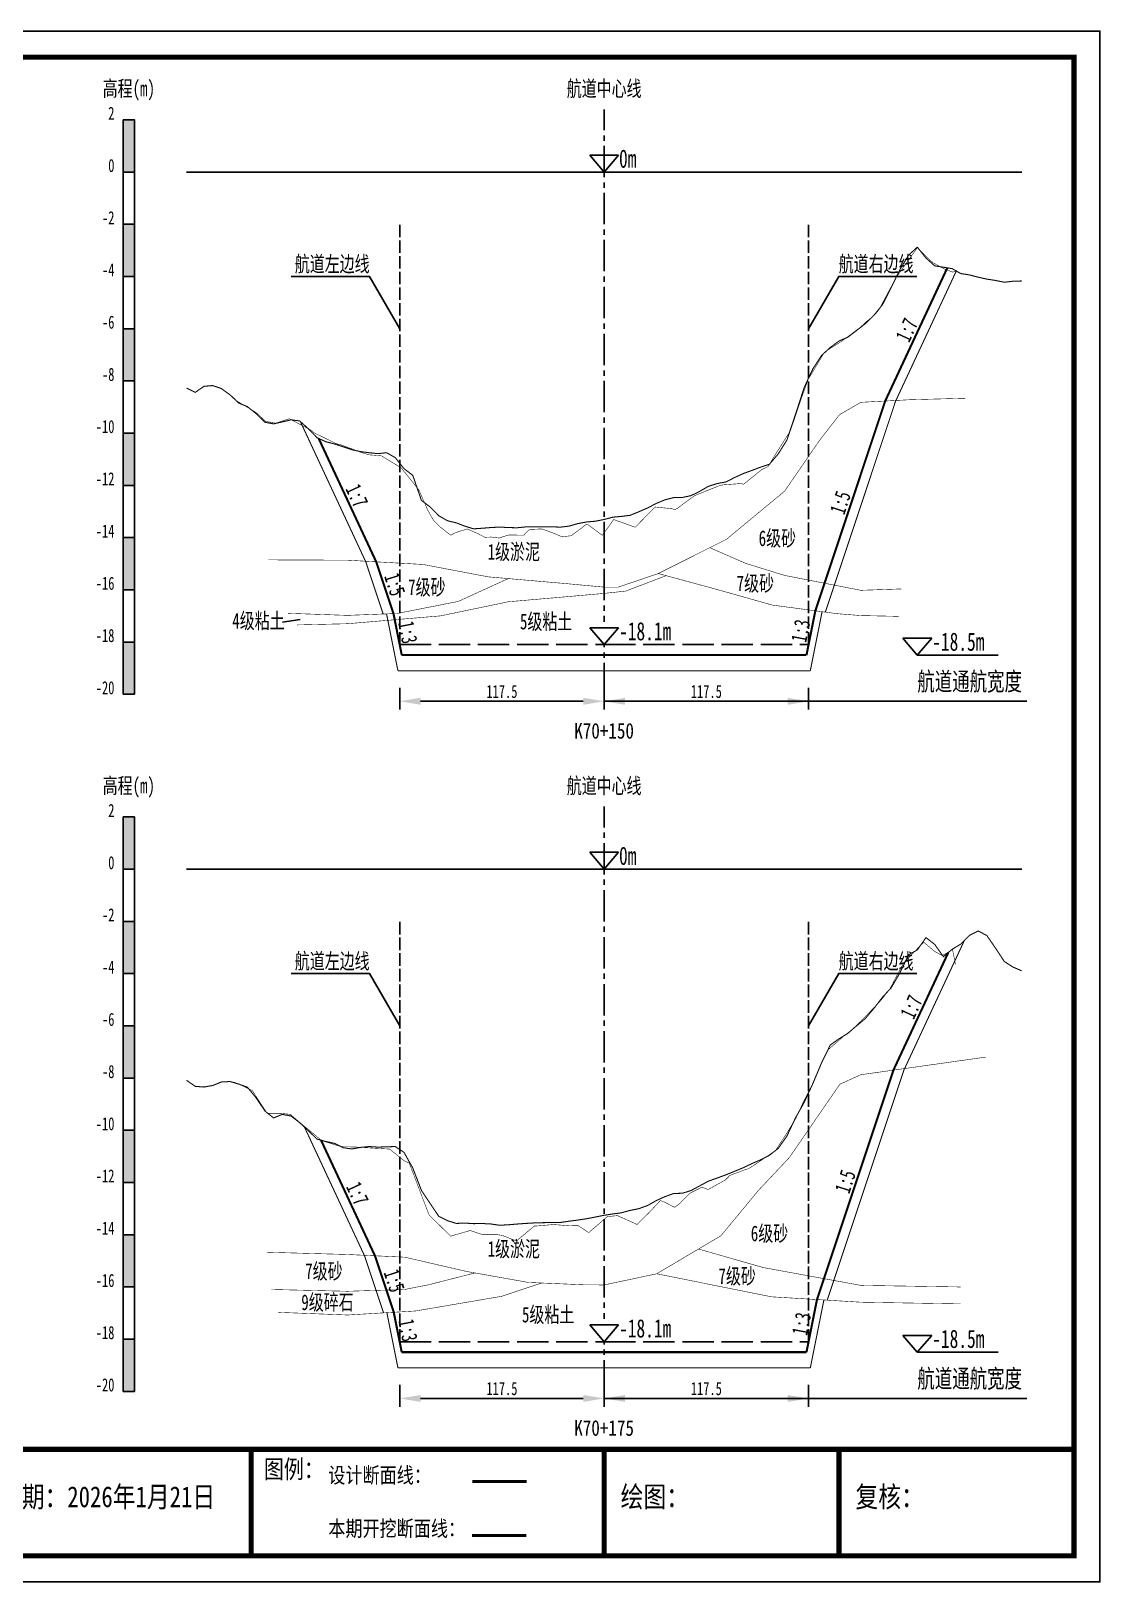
# Model space of a CAD drawing. Header units: millimetres. Extents: x 0 to 1680, y -8762 to 0.
# Drawn here: x 845.2 to 1050, y -3415.5 to -3118.5 of the extents above; entities that cross this region are included whole.
import ezdxf
from ezdxf.enums import TextEntityAlignment as Align

# ---------------------------------------------------------------- set-up
doc = ezdxf.new("R2010")
doc.units = ezdxf.units.MM
for name, pattern in [('ACAD_ISO02W100', [15, 12, -3]), ('ACAD_ISO05W100', [33, 24, -3, 0, -3, 0, -3]), ('CENTER2', [1.125, 0.75, -0.125, 0.125, -0.125])]:
    doc.linetypes.add(name, pattern=pattern)
for name, color, linetype in [('0-桩号', 1, 'Continuous'), ('0-航道左右边线标注', 8, 'Continuous'), ('1-疏浚底高', 7, 'Continuous'), ('1-通航宽度', 7, 'Continuous'), ('1-通航底高', 7, 'Continuous'), ('202601', 5, 'Continuous'), ('DMX', 20, 'Continuous'), ('L1', 7, 'Continuous'), ('图幅外框线', 145, 'Continuous'), ('地质分层', 6, 'Continuous'), ('坡比', 1, 'Continuous'), ('尺寸标注', 1, 'Continuous'), ('开挖线', 4, 'Continuous'), ('标尺', 7, 'Continuous'), ('超挖线', 3, 'Continuous'), ('辅助框', 7, 'Continuous'), ('通航底面线', 7, 'ACAD_ISO02W100')]:
    doc.layers.add(name, color=color, linetype=linetype)
doc.styles.get("Standard").update_dxf_attribs({"font": 'arial.ttf'})
doc.styles.add('仿宋', font='仿宋_GB2312.ttf', dxfattribs={"width": 0.8})
doc.styles.add('仿宋GB2312', font='仿宋_GB2312.ttf', dxfattribs={"width": 0.7, "height": 2.5})
doc.styles.add('仿宋体', font='仿宋_GB2312.ttf', dxfattribs={"width": 0.8})
doc.dimstyles.new('2000', dxfattribs={"dimtxt": 3, "dimasz": 2.5, "dimexe": 1.25, "dimexo": 0.625, "dimtad": 1, "dimlfac": 2, "dimdsep": 46, "dimtxsty": 'Standard', "dimcen": 2.5, "dimadec": 0, "dimazin": 0, "dimtfac": 1, "dimtmove": 0, "dimatfit": 3, "dimfxl": 0, "dimarcsym": 0})

# ---------------------------------------------------------------- blocks, each defined once
blk = doc.blocks.new('标尺')
at = {"layer": '标尺', "linetype": 'Continuous'}
for points in [[(-2.11667, 100), (0, 100), (0, 90), (-2.11667, 90)], [(-2.11667, 80), (0, 80), (0, 70), (-2.11667, 70)], [(-2.11667, 60), (0, 60), (0, 50), (-2.11667, 50)], [(-2.11667, 40), (0, 40), (0, 30), (-2.11667, 30)], [(-2.11667, 20), (0, 20), (0, 10), (-2.11667, 10)], [(-2.11667, 0), (0, 0), (0, -10), (-2.11667, -10)]]:
    blk.add_hatch(color=256, dxfattribs=at).paths.add_polyline_path(points)
for p, q in [((-2.11667, -10), (-2.11667, 100)), ((0, -10), (0, 100)), ((-2.11667, 80), (0, 80)), ((-2.11667, 70), (0, 70)), ((-2.11667, 60), (0, 60)), ((-2.11667, 50), (0, 50)), ((-2.11667, 40), (0, 40)), ((-2.11667, 30), (0, 30)), ((-2.11667, 20), (0, 20)), ((-2.11667, 10), (0, 10)), ((-2.11667, 0), (0, 0)), ((-2.11667, -10), (0, -10))]:
    blk.add_line(p, q, dxfattribs=at)
at = {"layer": '标尺'}
for points in [[(-2.11667, 100), (0, 100), (0, 90), (-2.11667, 90)], [(-2.11667, 100), (0, 100), (0, 90), (-2.11667, 90)], [(-2.11667, 80), (0, 80), (0, 70), (-2.11667, 70)], [(-2.11667, 80), (0, 80), (0, 70), (-2.11667, 70)], [(-2.11667, 60), (0, 60), (0, 50), (-2.11667, 50)], [(-2.11667, 60), (0, 60), (0, 50), (-2.11667, 50)], [(-2.11667, 40), (0, 40), (0, 30), (-2.11667, 30)], [(-2.11667, 40), (0, 40), (0, 30), (-2.11667, 30)], [(-2.11667, 20), (0, 20), (0, 10), (-2.11667, 10)], [(-2.11667, 20), (0, 20), (0, 10), (-2.11667, 10)], [(-2.11667, 0), (0, 0), (0, -10), (-2.11667, -10)], [(-2.11667, 0), (0, 0), (0, -10), (-2.11667, -10)]]:
    blk.add_lwpolyline(points, close=True, dxfattribs=at)
at = {"layer": '标尺', "style": '仿宋GB2312', "width": 0.7}
blk.add_text('高程(m)', height=3, dxfattribs=at).set_placement((-1.05833, 106), align=Align.MIDDLE_CENTER)
for s, p in [('2', (-3.81667, 100)), ('0', (-3.81667, 90)), ('-2', (-3.81667, 80)), ('-4', (-3.81667, 70)), ('-6', (-3.81667, 60)), ('-8', (-3.81667, 50)), ('-10', (-3.81667, 40)), ('-12', (-3.81667, 30)), ('-14', (-3.81667, 20)), ('-16', (-3.81667, 10)), ('-18', (-3.81667, 0)), ('-20', (-3.81667, -10))]:
    blk.add_text(s, height=2.5, dxfattribs=at).set_placement(p, align=Align.RIGHT)
blk = doc.blocks.new('*D106')
at = {"layer": 'Defpoints', "color": 0, "ltscale": 0.5}
for p in [(915.83, -3236), (955, -3236), (955, -3246.85)]:
    blk.add_point(p, dxfattribs=at)
at = {"layer": '尺寸标注', "color": 0, "lineweight": -2, "ltscale": 0.5}
for p, q in [((915.83, -3244.25), (915.83, -3248.45)), ((955, -3244.25), (955, -3248.45)), ((919.83, -3246.85), (951, -3246.85))]:
    blk.add_line(p, q, dxfattribs=at)
at = {"layer": '尺寸标注', "color": 0, "ltscale": 0.5}
for points in [[(919.83, -3246.19), (919.83, -3247.52), (915.83, -3246.85)], [(951, -3246.19), (951, -3247.52), (955, -3246.85)]]:
    blk.add_solid(points, dxfattribs=at)
at = {"layer": '尺寸标注', "color": 0, "ltscale": 0.5, "insert": (935.42, -3244.98), "char_height": 2.5, "attachment_point": 5, "style": '仿宋GB2312'}
blk.add_mtext('117.5', dxfattribs=at)
blk = doc.blocks.new('*D107')
at = {"layer": 'Defpoints', "color": 0, "ltscale": 0.5}
for p in [(915.83, -3369.5), (955, -3369.5), (955, -3380.35)]:
    blk.add_point(p, dxfattribs=at)
at = {"layer": '尺寸标注', "color": 0, "lineweight": -2, "ltscale": 0.5}
for p, q in [((915.83, -3377.75), (915.83, -3381.95)), ((955, -3377.75), (955, -3381.95)), ((919.83, -3380.35), (951, -3380.35))]:
    blk.add_line(p, q, dxfattribs=at)
at = {"layer": '尺寸标注', "color": 0, "ltscale": 0.5}
for points in [[(919.83, -3379.69), (919.83, -3381.02), (915.83, -3380.35)], [(951, -3379.69), (951, -3381.02), (955, -3380.35)]]:
    blk.add_solid(points, dxfattribs=at)
at = {"layer": '尺寸标注', "color": 0, "ltscale": 0.5, "insert": (935.42, -3378.48), "char_height": 2.5, "attachment_point": 5, "style": '仿宋GB2312'}
blk.add_mtext('117.5', dxfattribs=at)
blk = doc.blocks.new('*D67')
at = {"layer": 'Defpoints', "color": 0, "ltscale": 0.5}
for p in [(955, -3236), (994.17, -3236), (994.17, -3246.85)]:
    blk.add_point(p, dxfattribs=at)
at = {"layer": '尺寸标注', "color": 0, "lineweight": -2, "ltscale": 0.5}
for p, q in [((955, -3244.25), (955, -3248.45)), ((994.17, -3244.25), (994.17, -3248.45)), ((959, -3246.85), (990.17, -3246.85))]:
    blk.add_line(p, q, dxfattribs=at)
at = {"layer": '尺寸标注', "color": 0, "ltscale": 0.5}
for points in [[(959, -3246.19), (959, -3247.52), (955, -3246.85)], [(990.17, -3246.19), (990.17, -3247.52), (994.17, -3246.85)]]:
    blk.add_solid(points, dxfattribs=at)
at = {"layer": '尺寸标注', "color": 0, "ltscale": 0.5, "insert": (974.58, -3244.98), "char_height": 2.5, "attachment_point": 5, "style": '仿宋GB2312'}
blk.add_mtext('117.5', dxfattribs=at)
blk = doc.blocks.new('*D68')
at = {"layer": 'Defpoints', "color": 0, "ltscale": 0.5}
for p in [(955, -3369.5), (994.17, -3369.5), (994.17, -3380.35)]:
    blk.add_point(p, dxfattribs=at)
at = {"layer": '尺寸标注', "color": 0, "lineweight": -2, "ltscale": 0.5}
for p, q in [((955, -3377.75), (955, -3381.95)), ((994.17, -3377.75), (994.17, -3381.95)), ((959, -3380.35), (990.17, -3380.35))]:
    blk.add_line(p, q, dxfattribs=at)
at = {"layer": '尺寸标注', "color": 0, "ltscale": 0.5}
for points in [[(959, -3379.69), (959, -3381.02), (955, -3380.35)], [(990.17, -3379.69), (990.17, -3381.02), (994.17, -3380.35)]]:
    blk.add_solid(points, dxfattribs=at)
at = {"layer": '尺寸标注', "color": 0, "ltscale": 0.5, "insert": (974.58, -3378.48), "char_height": 2.5, "attachment_point": 5, "style": '仿宋GB2312'}
blk.add_mtext('117.5', dxfattribs=at)
blk = doc.blocks.new('通航底高')
at = {"layer": '1-通航底高'}
for p, q in [((-2.76, 3.23), (0, 0)), ((2.76, 3.23), (-2.76, 3.23)), ((0, 0), (2.76, 3.23))]:
    blk.add_line(p, q, dxfattribs=at)
at = {"layer": '1-通航底高', "style": '仿宋', "width": 0.7}
blk.add_attdef('通航底高', (2.86, 0.82), '', height=3.5, dxfattribs=at)
blk = doc.blocks.new('疏浚底高')
at = {"layer": '1-疏浚底高'}
for p, q in [((-2.76, 3.23), (0, 0)), ((2.76, 3.23), (-2.76, 3.23)), ((0, 0), (2.76, 3.23)), ((0, 0), (15.51, 0))]:
    blk.add_line(p, q, dxfattribs=at)
at = {"layer": '1-疏浚底高', "style": '仿宋', "width": 0.7}
blk.add_attdef('疏浚底高', (2.86, 0.82), '', height=3.5, dxfattribs=at)

msp = doc.modelspace()

# ---------------------------------------------------------------- linework, layer by layer
at = {"layer": '0-航道左右边线标注', "linetype": 'ACAD_ISO02W100', "ltscale": 0.2}
for points in [[(915.8333, -3236), (915.8333, -3155.5)], [(994.1667, -3236), (994.1667, -3155.5)], [(915.8333, -3369.5), (915.8333, -3289)], [(994.1667, -3369.5), (994.1667, -3289)]]:
    msp.add_lwpolyline(points, dxfattribs=at)
at = {"layer": '0-航道左右边线标注'}
for points in [[(915.8333, -3175.5), (910.0598, -3165.5), (895.0598, -3165.5)], [(994.1667, -3175.5), (999.9402, -3165.5), (1014.9402, -3165.5)], [(915.8333, -3309), (910.0598, -3299), (895.0598, -3299)], [(994.1667, -3309), (999.9402, -3299), (1014.9402, -3299)]]:
    msp.add_lwpolyline(points, dxfattribs=at)
at = {"layer": '1-通航宽度'}
for points in [[(955, -3246.85), (1036, -3246.85)], [(955, -3380.35), (1036, -3380.35)]]:
    msp.add_lwpolyline(points, dxfattribs=at)
at = {"layer": '202601', "color": 1, "linetype": 'Continuous', "const_width": 0.1}
for points in [[(884.166, -3188.8), (884.483, -3189.2), (884.5564, -3189.25), (884.6497, -3189.35), (888.3097, -3191.55), (890.1564, -3193.25), (892.0397, -3193.6), (894.693, -3192.75), (898.0364, -3194.5), (898.863, -3194.95), (899.453, -3195.45), (903.7464, -3197.55), (904.4397, -3197.7), (906.6064, -3198.5), (908.4797, -3199.2), (909.903, -3199.65), (912.343, -3199.85), (915.9497, -3202.05), (916.173, -3202.2), (916.2764, -3202.35), (919.4897, -3206.35), (921.233, -3210.3), (922.3097, -3212.2), (923.4964, -3213.4), (925.613, -3215.05), (926.5397, -3214.55), (928.793, -3213.85), (930.823, -3214.75), (932.1797, -3215.45), (933.403, -3215.4), (934.9197, -3215.6), (935.4264, -3215.4), (936.713, -3215), (939.603, -3215.05), (940.693, -3213.95), (942.933, -3213.85), (943.0164, -3213.85), (943.0897, -3213.85), (945.673, -3214.8), (946.8864, -3215.35), (948.6997, -3215.15), (950.783, -3213.6), (951.6264, -3212.95), (951.9897, -3213.1), (954.633, -3215.05), (955.7164, -3213.6), (956.833, -3212.05), (960.8964, -3213.5), (960.9597, -3213.5), (961.0297, -3213.45), (964.7564, -3209.65), (968.1497, -3210), (968.5064, -3210.2), (969.0264, -3209.9), (972.2897, -3207.5), (972.3864, -3207.45), (977.1064, -3205.55), (977.8397, -3205.4), (981.263, -3205.15), (981.713, -3205.3), (983.823, -3203.6), (985.1697, -3202.5), (986.423, -3201.9), (987.5597, -3200), (990.693, -3195.05), (992.9897, -3188.25), (994.0997, -3185.2), (996.7997, -3180.7), (997.1964, -3180.05), (997.3397, -3179.9), (1000.5197, -3177.9), (1003.9764, -3175.3), (1004.2197, -3175.1), (1005.1297, -3174.25), (1006.943, -3172.75), (1007.6064, -3171.95), (1009.093, -3169.15), (1010.9464, -3165.7), (1014.6464, -3160.5), (1014.973, -3160.05), (1015.053, -3160.05), (1017.8797, -3162.8), (1020.1364, -3164.05), (1021.6864, -3164.65), (1022.543, -3164.55), (1022.553, -3164.3)], [(884.166, -3319.75), (884.2264, -3319.8), (884.4864, -3319.95), (885.6497, -3320.45), (887.5964, -3321.4), (888.5697, -3322.9), (890.4464, -3325.75), (893.0297, -3325.75), (894.8664, -3325.95), (897.8297, -3328.45), (897.9164, -3328.5), (899.1164, -3329.5), (900.6497, -3330.8), (900.743, -3330.9), (900.833, -3330.9), (901.2664, -3331.1), (904.6364, -3332.15), (907.193, -3332.2), (908.9597, -3332.3), (910.3997, -3332.4), (913.8997, -3332.6), (916.763, -3334.9), (917.6564, -3335.25), (921.2564, -3344.7), (921.3664, -3344.95), (921.4997, -3345.25), (925.6197, -3349.3), (925.853, -3349.2), (929.333, -3348.2), (931.763, -3349), (934.593, -3349), (935.523, -3349.15), (938.2064, -3350.2), (941.0264, -3347.85), (941.673, -3347.3), (941.713, -3347.3), (941.773, -3347.35), (945.313, -3347.05), (948.403, -3347.3), (950.003, -3347.25), (952.003, -3348.55), (952.053, -3348.6), (952.0697, -3348.6), (952.1097, -3348.55), (955.5864, -3345.55), (957.4464, -3345.35), (957.5497, -3345.35), (958.2397, -3345.65), (961.333, -3347.05), (961.5664, -3346.75), (963.5264, -3344.85), (965.783, -3342.45), (966.5864, -3342.75), (968.4897, -3343.75), (969.4197, -3343.1), (971.393, -3341.1), (971.643, -3340.95), (973.7197, -3339.9), (974.9297, -3340.35), (978.253, -3338.5), (979.083, -3337.65), (982.303, -3336.45), (982.753, -3336.3), (983.9297, -3335.55), (987.863, -3332.85), (989.9397, -3329.65), (991.7597, -3326.65), (993.1064, -3323.7), (994.6797, -3320.65), (996.2964, -3316.85), (997.773, -3313.7), (998.623, -3312.95), (1001.4197, -3310.55), (1002.7297, -3309.55), (1006.773, -3305.45), (1007.4397, -3304.75), (1008.0397, -3304.1), (1009.7297, -3301.95), (1012.2664, -3297.15), (1012.6497, -3296.7), (1015.553, -3293.65), (1016.2497, -3293), (1018.313, -3294.75), (1019.7997, -3295.55), (1021.4064, -3294.6), (1021.7564, -3294.4), (1022.2997, -3297.2)]]:
    msp.add_lwpolyline(points, dxfattribs=at)
at = {"layer": 'DMX', "color": 7, "linetype": 'Continuous', "const_width": 0.2}
for points in [[(875, -3186.86), (875, -3186.86), (876.6667, -3187.69), (878.3333, -3186.54), (880, -3186.395), (881.6667, -3186.965), (883.3333, -3188.175), (885, -3189.735), (886.6667, -3190.44), (888.3333, -3191.765), (890, -3193.41), (891.6667, -3193.73), (893.3333, -3193.36), (895, -3192.955), (896.6667, -3193.165), (898.3333, -3194.655), (900, -3196.375), (901.6667, -3197.145), (903.3333, -3197.575), (905, -3198.105), (906.6667, -3198.67), (908.3333, -3199.04), (910, -3199.26), (911.6667, -3199.43), (913.3333, -3199.255), (915, -3200.205), (916.6667, -3202.3), (918.3333, -3203.585), (920, -3208.375), (921.6667, -3209.64), (923.3333, -3211.33), (925, -3212.285), (926.6667, -3212.68), (928.3333, -3213.32), (930, -3213.83), (931.6667, -3213.715), (933.3333, -3213.58), (935, -3213.49), (936.6667, -3213.585), (938.3333, -3213.625), (940, -3213.46), (941.6667, -3213.46), (943.3333, -3213.455), (945, -3213.445), (946.6667, -3213.5), (948.3333, -3213.3), (950, -3212.81), (951.6667, -3212.51), (953.3333, -3212.37), (955, -3212.035), (956.6667, -3211.595), (958.3333, -3211.445), (960, -3211.24), (961.6667, -3210.55), (963.3333, -3209.83), (965, -3208.955), (966.6667, -3208.27), (968.3333, -3207.855), (970, -3207.82), (971.6667, -3207.465), (973.3333, -3206.635), (975, -3205.675), (976.6667, -3205.165), (978.3333, -3204.845), (980, -3204), (981.6667, -3203.245), (983.3333, -3202.635), (985, -3202.005), (986.6667, -3201.46), (988.3333, -3199.515), (990, -3196.86), (991.6667, -3191.91), (993.3333, -3186.745), (995, -3183.18), (996.6667, -3180.62), (998.3333, -3179.09), (1000, -3177.87), (1001.6667, -3177.14), (1003.3333, -3175.88), (1005, -3174.57), (1006.6667, -3172.965), (1008.3333, -3170.895), (1010, -3167.62), (1011.6667, -3164.185), (1013.3333, -3161.41), (1015, -3159.89), (1016.6667, -3161.975), (1018.3333, -3163.475), (1020, -3163.725), (1021.6667, -3164.01), (1023.3333, -3164.95), (1025, -3165.205), (1026.6667, -3165.64), (1028.3333, -3166.015), (1030, -3166.265), (1031.6667, -3166.61), (1033.3333, -3166.415), (1035, -3166.365)], [(875, -3319.44), (875, -3319.44), (876.6667, -3320.585), (878.3333, -3320.72), (880, -3320.43), (881.6667, -3319.755), (883.3333, -3319.67), (885, -3320.16), (886.6667, -3320.76), (888.3333, -3322.8), (890, -3325.29), (891.6667, -3326.64), (893.3333, -3325.965), (895, -3326.26), (896.6667, -3327.545), (898.3333, -3329.09), (900, -3330.695), (901.6667, -3331.145), (903.3333, -3331.51), (905, -3332.33), (906.6667, -3332.58), (908.3333, -3332.28), (910, -3332.115), (911.6667, -3332.23), (913.3333, -3332.165), (915, -3332.12), (916.6667, -3333.245), (918.3333, -3336.22), (920, -3340.515), (921.6667, -3343.02), (923.3333, -3345.495), (925, -3346.315), (926.6667, -3346.835), (928.3333, -3346.775), (930, -3346.885), (931.6667, -3346.855), (933.3333, -3346.95), (935, -3347.19), (936.6667, -3347.095), (938.3333, -3346.955), (940, -3346.835), (941.6667, -3346.74), (943.3333, -3346.695), (945, -3346.665), (946.6667, -3346.65), (948.3333, -3346.405), (950, -3346.19), (951.6667, -3345.935), (953.3333, -3345.61), (955, -3345.28), (956.6667, -3345.025), (958.3333, -3344.8), (960, -3344.34), (961.6667, -3344.015), (963.3333, -3343.395), (965, -3342.465), (966.6667, -3341.705), (968.3333, -3341.105), (970, -3341.06), (971.6667, -3340.535), (973.3333, -3339.63), (975, -3338.74), (976.6667, -3338.145), (978.3333, -3337.53), (980, -3336.855), (981.6667, -3336.165), (983.3333, -3335.375), (985, -3334.65), (986.6667, -3333.79), (988.3333, -3332.49), (990, -3330.14), (991.6667, -3326.625), (993.3333, -3323.65), (995, -3320.025), (996.6667, -3316.07), (998.3333, -3312.665), (1000, -3311.485), (1001.6667, -3310.465), (1003.3333, -3309.025), (1005, -3307.64), (1006.6667, -3305.685), (1008.3333, -3303.515), (1010, -3301.71), (1011.6667, -3298.855), (1013.3333, -3295.405), (1015, -3294.46), (1016.6667, -3292.105), (1018.3333, -3293.41), (1020, -3295.75), (1021.6667, -3294.355), (1023.3333, -3293.345), (1025, -3291.67), (1026.6667, -3290.825), (1028.3333, -3291.725), (1030, -3294.145), (1031.6667, -3296.68), (1033.3333, -3297.75), (1035, -3298.46)]]:
    msp.add_lwpolyline(points, dxfattribs=at)
at = {"layer": 'L1', "linetype": 'CENTER2', "ltscale": 8}
for p, q in [((955, -3245.5), (955, -3133.5)), ((955, -3379), (955, -3267))]:
    msp.add_line(p, q, dxfattribs=at)
at = {"layer": 'L1'}
for p, q in [((952.2375, -3142.2679), (955, -3145.5)), ((957.7625, -3142.2679), (952.2375, -3142.2679)), ((955, -3145.5), (957.7625, -3142.2679)), ((875, -3145.5), (1035, -3145.5)), ((952.2375, -3275.7679), (955, -3279)), ((957.7625, -3275.7679), (952.2375, -3275.7679)), ((955, -3279), (957.7625, -3275.7679)), ((875, -3279), (1035, -3279))]:
    msp.add_line(p, q, dxfattribs=at)
at = {"layer": '地质分层', "linetype": 'ACAD_ISO05W100', "ltscale": 0.2, "const_width": 0.1, "flags": 128}
for points in [[(890.6992, -3219.7713), (905.8337, -3219.8335), (920.3085, -3220.6526), (932.8363, -3223.0281), (947.7725, -3224.3215), (955, -3224.9943), (957.7031, -3224.9943), (965.3792, -3222.3861), (978.4208, -3215.8505), (989.5818, -3206.6083), (996.2967, -3196.8547), (1000.0892, -3191.9759), (1004.1669, -3189.6023), (1013.4455, -3189.1118), (1024.2114, -3188.8187)], [(975.244, -3217.4425), (982.0875, -3220.4292), (989.5434, -3222.74), (1004.1669, -3225.603), (1011.9615, -3225.3353)], [(965.3792, -3222.3861), (976.5927, -3225.4318), (987.2399, -3228.4331), (999.6628, -3230.0764), (1004.1669, -3230.4363), (1011.4073, -3230.5884)], [(894.4526, -3230.0054), (905.8337, -3230.4002), (915.3344, -3230.0388), (927.0478, -3227.7319), (936.6348, -3223.357)], [(896.1757, -3232.2299), (905.8337, -3232.0002), (923.6432, -3230.4991), (936.6848, -3227.7898), (946.7238, -3226.9244), (955, -3226.1943), (959.1362, -3225.7508), (966.8802, -3222.7938)], [(890.4921, -3352.3612), (905.8337, -3352.787), (916.8095, -3353.3046), (928.5543, -3356.0166), (940.4739, -3358.139), (951.0198, -3358.5859), (955, -3358.6203), (965.0646, -3356.4836), (977.3687, -3349.2037), (984.6532, -3340.4111), (990.4592, -3334.2564), (1000.1731, -3320.1784), (1004.1669, -3318.3674), (1028.1789, -3314.9793)], [(973.081, -3351.7406), (985.4956, -3355.2911), (1004.1669, -3358.7017), (1023.3273, -3359.0065)], [(891.2401, -3359.489), (905.8337, -3359.8314), (916.7851, -3359.489), (921.3467, -3358.5899), (930.2648, -3356.3211)], [(892.5789, -3363.8631), (905.8337, -3364.3759), (918.8998, -3363.6047), (935.388, -3360.7904), (943.0494, -3358.2482)], [(965.0646, -3356.4836), (987.1105, -3360.8941), (1004.1669, -3361.9239), (1023.3242, -3362.2469)]]:
    msp.add_lwpolyline(points, dxfattribs=at)
at = {"layer": '地质分层'}
msp.add_lwpolyline([(893.3874, -3231.6821), (896.7647, -3231.216)], dxfattribs=at)
at = {"layer": '开挖线', "linetype": 'Continuous', "const_width": 0.4, "flags": 128}
for points in [[(1008.8512, -3189.3547), (1020.7517, -3163.8535)], [(995.4625, -3229.5208), (1008.8512, -3189.3547)], [(911.3367, -3220.1449), (900.3111, -3196.5187)], [(914.6434, -3230.0651), (911.3367, -3220.1449)], [(916.2304, -3238), (914.6434, -3230.0651)], [(993.7667, -3238), (995.4625, -3229.5208)], [(916.2304, -3238), (993.7667, -3238)], [(1010.4277, -3317.484), (1020.9357, -3294.9668)], [(995.7831, -3361.4177), (1010.4277, -3317.484)], [(911.0951, -3353.0351), (900.7662, -3330.9019)], [(914.7009, -3363.8525), (911.0951, -3353.0351)], [(993.7667, -3371.5), (995.7831, -3361.4177)], [(916.2304, -3371.5), (914.7009, -3363.8525)], [(916.2304, -3371.5), (993.7667, -3371.5)]]:
    msp.add_lwpolyline(points, dxfattribs=at)
at = {"layer": '超挖线', "linetype": 'ACAD_ISO02W100', "ltscale": 0.5, "const_width": 0.2, "flags": 128}
for points in [[(1010.9018, -3189.2463), (1022.4679, -3164.4619)], [(997.378, -3229.7742), (1010.8871, -3189.2471)], [(909.2824, -3220.0286), (896.8029, -3193.2868)], [(912.6684, -3230.1402), (909.2982, -3220.0295)], [(915.497, -3241), (913.3201, -3230.1154)], [(994.5, -3241), (996.7615, -3229.6927)], [(915.497, -3241), (994.5, -3241)], [(1012.5687, -3317.1819), (1024.0098, -3292.6651)], [(997.7437, -3361.5361), (1012.5264, -3317.1879)], [(909.0501, -3352.9387), (897.6061, -3328.4159)], [(912.7395, -3363.9683), (909.0631, -3352.9393)], [(994.5, -3374.5), (997.1006, -3361.4972)], [(915.497, -3374.5), (913.3831, -3363.9303)], [(915.497, -3374.5), (994.5, -3374.5)]]:
    msp.add_lwpolyline(points, dxfattribs=at)
at = {"layer": '辅助框', "color": 24, "const_width": 1}
for points in [[(655, -3390.082), (1045, -3390.082)], [(887.3788, -3390.082), (887.3788, -3410.5)], [(955, -3390.082), (955, -3410.5)], [(1000, -3390.082), (1000, -3390.082), (1000, -3410.5)]]:
    msp.add_lwpolyline(points, dxfattribs=at)
at = {"layer": '辅助框', "color": 7, "lineweight": 50}
msp.add_lwpolyline([(929.7886, -3396.2804), (940.1471, -3396.2804)], dxfattribs=at)
at = {"layer": '辅助框', "color": 1, "lineweight": 50}
msp.add_lwpolyline([(929.7168, -3406.607), (940.0753, -3406.607)], dxfattribs=at)

# ---------------------------------------------------------------- block references
at = {"layer": '1-疏浚底高'}
for p in [(1015, -3238), (1015, -3371.5)]:
    msp.add_blockref('疏浚底高', p, dxfattribs=at).add_auto_attribs({'疏浚底高': '-18.5m'})
at = {"layer": '标尺'}
for p in [(865, -3235.5), (865, -3369)]:
    msp.add_blockref('标尺', p, dxfattribs=at)

# ---------------------------------------------------------------- texts
at = {"layer": '0-航道左右边线标注', "style": '仿宋', "width": 0.7}
for p in [(910.0598, -3165.5), (910.0598, -3299)]:
    msp.add_text('航道左边线', height=3, dxfattribs=at).set_placement(p, align=Align.BOTTOM_RIGHT)
for p in [(999.9402, -3165.5), (999.9402, -3299)]:
    msp.add_text('航道右边线', height=3, dxfattribs=at).set_placement(p, align=Align.BOTTOM_LEFT)
at = {"layer": '1-通航宽度', "style": '仿宋', "width": 0.7}
for p in [(1015, -3245.85), (1015, -3379.35)]:
    msp.add_text('航道通航宽度', height=3.5, dxfattribs=at).set_placement(p, align=Align.BOTTOM_LEFT)
at = {"layer": 'L1', "style": '仿宋', "width": 0.7}
for p in [(955, -3129.5289), (955, -3263.0289)]:
    msp.add_text('航道中心线', height=3, dxfattribs=at).set_placement(p, align=Align.MIDDLE_CENTER)
for p in [(957.8561, -3144.6797), (957.8561, -3278.1797)]:
    msp.add_text('0m ', height=3.5, dxfattribs=at).set_placement(p)
at = {"layer": '地质分层', "linetype": 'Continuous', "width": 0.7}
for s, style, p in [('1级淤泥', '仿宋GB2312', (937.6921, -3218.2084)), ('6级砂', '仿宋GB2312', (988.1817, -3215.6226)), ('7级砂', '仿宋GB2312', (983.9647, -3224.2517)), ('7级砂', '仿宋GB2312', (921.0329, -3224.9929)), ('4级粘土', '仿宋GB2312', (888.7731, -3231.4216)), ('5级粘土', '仿宋GB2312', (943.8843, -3231.578)), ('6级砂', '仿宋GB2312', (986.6779, -3348.7407)), ('1级淤泥', '仿宋GB2312', (937.6921, -3351.7084)), ('7级砂', '仿宋GB2312', (901.3124, -3355.9808)), ('7级砂', '仿宋GB2312', (980.4829, -3356.9225)), ('9级碎石', '仿宋体', (901.9957, -3361.9358)), ('5级粘土', '仿宋GB2312', (944.2689, -3364.2908))]:
    msp.add_text(s, height=3, dxfattribs=dict(at, style=style)).set_placement(p, align=Align.MIDDLE_CENTER)
at = {"layer": '坡比', "style": '仿宋体', "width": 0.7}
for s, rotation, p in [('1:7', 65, (1012.9891, -3175.7583)), ('1:7', 295, (907.6363, -3207.486)), ('1:5', 72, (1000.2595, -3208.8053)), ('1:5', 288, (914.8874, -3224.4725)), ('1:3', 79, (992.6534, -3233.3682)), ('1:3', 281, (917.3981, -3233.6403)), ('1:7', 65, (1013.8693, -3305.3796)), ('1:5', 72, (1001.208, -3338.8184)), ('1:7', 295, (907.743, -3341.1227)), ('1:5', 288, (914.7954, -3357.8113)), ('1:3', 79, (992.8137, -3366.0666)), ('1:3', 281, (917.4268, -3367.284))]:
    msp.add_text(s, height=3, rotation=rotation, dxfattribs=at).set_placement(p, align=Align.MIDDLE)
at = {"layer": '辅助框', "insert": (889.8269, -3392.132), "char_height": 3.5, "width": 20.652058, "attachment_point": 1, "style": '仿宋'}
msp.add_mtext('{\\C3;图例：}', dxfattribs=at)
at = {"layer": '辅助框', "color": 7, "lineweight": 50, "insert": (902.1654, -3393.5513), "char_height": 3, "width": 26.24717, "attachment_point": 1, "style": '仿宋'}
msp.add_mtext('设计断面线：', dxfattribs=at)
at = {"layer": '辅助框', "lineweight": 0, "char_height": 4, "width": 115.886347, "attachment_point": 1}
for s, insert in [('{\\fKaiTi|b0|i0|c134|p49;\\W0.8;测量日期：2026年1月21日}', (830.3284, -3397.182)), ('{\\fKaiTi|b0|i0|c134|p49;\\W0.8;绘图：}', (958.1551, -3397.182)), ('{\\fKaiTi|b0|i0|c134|p49;\\W0.8;复核：}', (1003.1551, -3397.182))]:
    msp.add_mtext(s, dxfattribs=dict(at, insert=insert))
at = {"layer": '辅助框', "color": 1, "insert": (902.1654, -3403.7604), "char_height": 3, "width": 26.24717, "attachment_point": 1, "style": '仿宋'}
msp.add_mtext('本期开挖断面线：', dxfattribs=at)

# ---------------------------------------------------------------- wipeouts: each hides what was drawn before it
for points in [[(949.1678, -3254.1059), (949.1678, -3250.9519), (960.7673, -3250.9519), (960.7673, -3254.1059)], [(949.1678, -3387.6059), (949.1678, -3384.4519), (960.7673, -3384.4519), (960.7673, -3387.6059)]]:
    msp.add_wipeout(points).dxf.layer = '0-桩号'

# ---------------------------------------------------------------- next in the draw order: texts
at = {"layer": '0-桩号', "style": '仿宋', "width": 0.8}
for s, p in [('K70+150', (955, -3252.5289)), ('K70+175', (955, -3386.0289))]:
    msp.add_text(s, height=3, dxfattribs=at).set_placement(p, align=Align.MIDDLE)

# ---------------------------------------------------------------- next in the draw order: wipeouts: each hides what was drawn before it
for points in [[(968.3219, -3236), (952.1304, -3236), (952.1304, -3231.651), (968.3219, -3231.651)], [(968.3219, -3369.5), (952.1304, -3369.5), (952.1304, -3365.151), (968.3219, -3365.151)]]:
    msp.add_wipeout(points).dxf.layer = '1-通航底高'

# ---------------------------------------------------------------- next in the draw order: linework, layer by layer
at = {"layer": '图幅外框线'}
msp.add_lwpolyline([(630, -3118.5), (1050, -3118.5), (1050, -3415.5), (630, -3415.5)], close=True, dxfattribs=at)
at = {"layer": '辅助框', "color": 24, "const_width": 1}
msp.add_lwpolyline([(1045, -3410.5), (1045, -3123.5), (655, -3123.5), (655, -3410.5)], close=True, dxfattribs=at)
at = {"layer": '通航底面线', "ltscale": 0.5}
for points in [[(915.8333, -3236), (955, -3236), (994.1667, -3236)], [(915.8333, -3369.5), (955, -3369.5), (994.1667, -3369.5)]]:
    msp.add_lwpolyline(points, dxfattribs=at)

# ---------------------------------------------------------------- next in the draw order: block references
at = {"layer": '1-通航底高'}
for p in [(955, -3236), (955, -3369.5)]:
    msp.add_blockref('通航底高', p, dxfattribs=at).add_auto_attribs({'通航底高': '-18.1m'})

# ---------------------------------------------------------------- next in the draw order: dimensions: what is measured, and where the dimension line sits
at = {"layer": '尺寸标注', "ltscale": 0.5}
for p1, p2, distance, picture, middle in [((915.8333, -3236), (955, -3236), -10.853, '*D106', (935.4167, -3244.978)), ((955, -3236), (994.1667, -3236), -10.8529, '*D67', (974.5833, -3244.9779)), ((915.8333, -3369.5), (955, -3369.5), -10.8529, '*D107', (935.4167, -3378.4779)), ((955, -3369.5), (994.1667, -3369.5), -10.8529, '*D68', (974.5833, -3378.4779))]:
    dim = msp.add_aligned_dim(p1=p1, p2=p2, distance=distance, dimstyle='2000', override={"dimtxt": 3.5, "dimasz": 4, "dimexe": 1.6, "dimexo": 8.25, "dimlfac": 3, "dimtxsty": '仿宋GB2312'}, dxfattribs=at)
    dim.commit()
    dim.dimension.update_dxf_attribs({"geometry": picture, "text_midpoint": middle})

doc.saveas('drawing.dxf')
